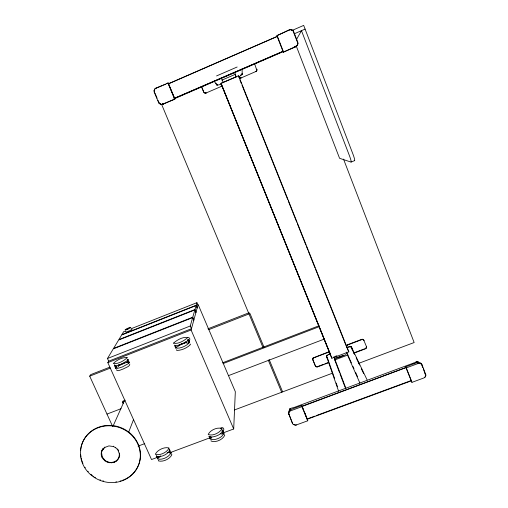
<?xml version="1.0" encoding="UTF-8"?>
<svg xmlns="http://www.w3.org/2000/svg" width="508" height="508" viewBox="0 0 508 508"><rect width="100%" height="100%" fill="white"/><g stroke="black" fill="none" stroke-linecap="round" stroke-linejoin="round"><path stroke-width="0.76" d="M221.463 84.087L221.501 84.341A1.803 1.759 -82.4 0 1 221.571 85.484L221.202 86.309L221.482 85.763M221.602 85.534L221.653 84.957M256.807 70.339L254.578 63.627M288.614 413.696L288.811 414.572L288.715 412.807L289.408 411.626A3.2 3.023 0.7 0 1 290.601 410.845L301.93 406.641L301.708 405.492L290.424 409.689A3.188 3.01 0.7 0 0 289.236 410.464L288.455 412.083A2.915 2.756 0.7 0 0 288.639 413.398L292.487 423.367A2.921 2.756 0.6 0 0 293.3 424.447L296.012 425.075L307.778 420.77L304.616 412.534M328.644 362.699L317.614 366.859A1.81 1.721 -5.1 0 1 316.528 366.935L316.027 366.738A1.67 1.594 -5.1 0 1 315.354 365.97L312.731 359.397L313.157 357.956L327.698 352.247A1.822 1.74 -7.4 0 1 328.517 352.133L329.698 352.704M181.953 343.872C179.813 344.386 176.155 346.843 174.428 345.161L175.635 347.929C179.045 349.339 188.354 345.472 189.313 341.979M157.95 457.359L157.569 458.978C162.243 460.254 168.891 457.13 171.037 452.799L170.574 452.228M233.699 428.968L235.325 391.693L198.12 304.502L191.097 329.99L233.699 428.968L223.329 432.829M156.254 456.013L156.388 456.349C161.068 457.587 167.684 454.482 169.863 450.164L169.405 449.599M405.638 366.859L411.937 382.359L423.691 378.028A3.308 3.099 -14.3 0 0 424.942 377.228L425.698 376.003L425.787 374.631L422.154 365.1A3.035 2.845 -14.8 0 0 421.348 363.982L420.059 363.353L418.567 363.347L406.305 367.862L405.638 366.859L417.36 362.502A3.302 3.099 -14.8 0 1 418.846 362.293L420.618 362.991A3.023 2.838 -14.9 0 1 421.424 364.109L422.154 365.1M158.337 460.165L158.439 460.908C163.106 462.21 169.78 459.073 171.894 454.73L171.431 454.152M289.535 410.293L289.643 409.213M178.987 345.275C181.661 343.345 187.458 342.633 188.239 339.261M242.062 69.044L242.24 74.384A1.175 1.143 -77.3 0 1 241.897 74.714L238.735 76.962L238.55 75.762L220.923 83.376L331.845 358.254L348.831 351.841L238.55 75.762M128.911 362.02L129.197 362.642L128.454 362.934L128.207 362.375L125.571 362.731L118.777 365.677L119.145 364.598M115.824 367.563L115.475 368.503L116.7 368.681L122.345 366.941L127.984 363.861L129.197 362.642L128.962 362.033M122.206 363.696L127.324 360.661L128.035 359.531L127.127 359.245M338.658 391.312L326.542 356.495A1.003 0.953 -7.1 0 1 326.473 356.083L326.885 355.359L330.175 353.505M161.125 104.375L158.725 102.832L154.299 92.335A3.194 3.092 82.4 0 1 154.057 90.824L154.521 89.351L155.6 88.246L168.231 83.039L174.879 99.092L163.125 104.178A3.454 3.359 82.1 0 1 161.627 104.445L160.75 104.273M256.584 70.815A1.975 1.911 -74.4 0 1 255.695 71.584L255.683 71.653A1.981 1.918 -74.4 0 0 256.394 71.126L256.724 70.555M189.084 341.928L189.624 342.481L188.862 342.773L187.89 340.36M297.383 45.129L296.837 45.93A3.6 3.454 -68.8 0 1 295.542 46.888L283.293 52.184L276.873 35.674L289.338 29.889A3.626 3.48 -70.1 0 1 290.906 29.604L292.398 30.061L293.484 31.166L297.72 42.043A3.308 3.175 -68.8 0 1 297.917 43.605L297.161 45.491M242.443 73.781L242.24 74.384M289.446 409.854L289.535 409.416M312.757 358.635L313.157 357.956M366.433 347.18L365.963 348.126L366.433 347.18A1.683 1.6 -12.1 0 0 366.338 346.418L366.478 346.666A1.695 1.607 -12.1 0 1 366.509 347.688L366.274 348.164A1.829 1.74 -12.1 0 1 365.404 348.831L353.644 353.27M326.473 356.083L326.676 355.562M154.057 90.824L154.826 88.925M221.507 85.814L221.653 85.242M119.723 455.174C116.942 469.779 94.704 460.769 103.061 448.393M101.371 453.085L102.102 450.533L104.832 447.091L101.918 450.952M118.694 457.822L119.412 455.263L119.361 453.041L119.253 455.689L119.412 455.263M256.394 71.126L256.858 70.047M223.545 432.524C224.346 436.867 214.287 441.262 210.217 439.09L209.017 436.042L209.055 436.423C211.912 438.715 224.282 433.857 222.167 430.009L223.984 433.572L223.234 433.851L222.231 431.355M297.917 43.605L297.637 44.647L296.234 46.272L283.293 52.184M129.197 362.642L127.959 359.416L127.273 359.245M108.68 361.182L191.44 328.74L190.259 325.996L192.653 317.621L113.278 348.875L107.467 358.496L108.68 361.182L107.829 362.617L151.524 459.543L157.448 457.34M192.767 317.221L194.843 309.918L118.618 340.03L113.551 348.418L192.767 317.221L193.891 319.843M194.951 309.55L196.094 305.549L121.653 335.001L118.872 339.604L194.951 309.55L196.031 312.077M197.225 307.734L196.177 305.264L196.914 302.673L130.975 328.79M288.627 413.252L289.408 411.626M211.709 437.121L210.928 438.429L210.179 438.702L210.312 438.258M154.54 90.475L154.699 89.979M425.806 375.552L424.942 377.228M277.171 36.455L168.466 83.744L174.561 98.298L283.204 51.27M256.711 70.618L256.819 70.269A1.822 1.765 -74.4 0 0 256.756 69.12L256.864 69.755M297.415 45.015L297.688 43.98A3.296 3.162 -68.8 0 0 297.491 42.424L297.72 42.043M210.179 438.702L210.42 438.055M117.57 459.721L118.859 457.397M128.626 432.238L133.509 419.659M115.951 461.251L117.735 459.289M113.951 462.318L116.116 460.826M119.196 453.46L117.481 448.926M111.703 462.845L111.874 462.413L114.122 461.886M109.36 462.794L109.538 462.363L111.874 462.413M117.31 449.339L115.608 447.726L115.78 447.313M107.08 462.172L107.264 461.74L109.538 462.363M104.648 447.504L108.909 445.897L113.544 446.57L113.716 446.157M105.023 461.016L105.207 460.591L102.286 457.041L101.556 452.666M156.293 455.613L157.474 458.235L158.547 456.698M103.327 459.416L103.511 458.991M289.338 29.889L277.597 35.363M102.102 457.467L102.286 457.041M101.435 455.314L101.619 454.889M112.986 426.256L123.869 401.974M103.035 449.047L103.219 448.627M123.12 403.587L122.492 402.196L123.019 401.028L125.235 400.177M282.969 51.372L174.479 98.266M176.695 349.625L176.67 350.425C181.61 350.437 187.058 348.05 190.5 344.513L189.96 343.954M119.12 365.055L118.936 365.385L122.898 363.499M186.22 342.525L180.67 344.602L175.635 347.929L176.162 347.205M296.424 39.637L301.479 30.67L349.307 155.359A7.518 0.813 68.5 0 1 351.003 162.077L339.579 158.299L296.113 45.625M293.58 47.504L295.18 46.418M295.542 46.888L296.672 45.949M114.402 365.061L115.487 367.995L116.656 367.189L116.04 365.83M112.554 426.288L89.7 376.161L90.659 374.65L109.836 367.157M175.635 347.929L175.946 347.434M346.926 345.154L346.462 346.1L347.612 344.703L361.632 339.388A1.841 1.753 -12.4 0 1 362.458 339.268L364.046 340.531A1.695 1.613 -12.4 0 0 363.372 339.75L362.864 339.547A1.835 1.746 -12.4 0 0 361.766 339.63L347.726 344.945A1.829 1.74 -10.4 0 0 346.862 345.611L346.577 346.348A1.683 1.6 -10.4 0 0 346.564 346.608M116.649 369.634C116.11 372.307 121.869 369.341 123.254 368.96C125.139 367.741 130.245 366.471 129.807 364.014M115.487 367.995L115.754 367.64M114.529 364.915C114.338 367.716 120.606 364.084 122.326 363.728M292.976 407.765A7.988 7.544 0.5 0 0 290.512 408.534L289.63 409.137L289.871 410.699M241.897 74.714L242.322 74.244L242.018 73.469M415.855 362.356L417.328 361.537L418.198 362.452M415.614 362.56L416.649 361.62L417.557 361.569L416.465 362.071M295.523 46.533L294.888 46.901M155.588 88.729L156 88.417M412.909 363.569L416.649 361.62M132.226 329.095L130.042 330.581L126.587 331.953L125.343 331.826M365.525 348.463L365.271 348.577M155.188 88.557L162.001 85.757M240.392 75.228L241.706 74.397M289.77 408.978L290.512 408.534L290.76 410.089A1.74 1.645 0.7 0 0 290.551 410.172M236.188 76.848L235.534 75.679L235.858 75.489M118.275 365.76L121.247 364.211M327.768 359.524L326.542 356.495L326.498 355.949L327.184 355.556M350.317 346.799L350.837 346.507L351.39 346.939L367.1 379.901M328.454 354.851L329.717 354.14M313.36 357.772L313.912 357.765A1.81 1.727 -5.2 0 0 313.061 358.419L312.833 358.896A1.67 1.6 -5.2 0 0 312.884 359.905M347.129 344.97L347.726 344.945M178.721 345.427L184.696 342.773M163.335 103.829L162.414 103.911M290.112 408.711L290.512 408.534M163.386 85.153L165.462 84.245M166.846 83.642L168.231 83.039M169.278 83.477L277.457 36.328M292.049 30.467L303.682 25.4L352.87 153.899A7.518 0.851 68.5 0 1 354.52 160.636M294.208 33.826L305.092 29.096M216.56 75.927L237.147 66.999M173.692 99.028L283.661 51.435M159.385 103.6L161.252 104.343A3.473 3.378 82.1 0 0 162.763 104.077L174.879 99.092M221.945 80.112L235.591 74.206M236.811 76.645L220.923 83.376M204.946 93.097A1.943 1.892 -86.3 0 0 206.083 92.989L220.466 86.785A1.949 1.899 -82.4 0 0 221.348 86.023M255.695 71.584L241.141 77.927L239.224 77.597A1.803 1.753 -77.4 0 1 239.033 77.457M351.111 162.065L354.635 160.617M182.08 343.776L183.172 343.332M125.844 330.822L123.647 331.692L121.85 334.677L196.177 305.264M107.467 358.496L190.259 325.996M107.829 362.617L191.097 329.99M127.978 359.905L127.235 360.197L128.454 362.934M207.924 328.816L249.231 312.674M89.7 376.161L110.382 368.084M208.623 329.711L249.987 313.55L264.02 347.224M188.417 339.446L187.662 339.998L188.862 342.773M222.821 362.699L318.929 325.787L319.246 326.663L223.088 363.582M122.492 402.196L124.708 401.345M106.991 414.084L121.037 408.705M228.644 375.571L324.263 339.096M313.912 357.765L327.787 352.501A1.816 1.734 -7.4 0 1 328.879 352.425L329.381 352.622A1.676 1.6 -7.4 0 1 329.946 353.168M334.766 356.546L336.906 355.733M352.336 350.241L352.666 350.114L351.314 346.824M343.116 355.454L334.397 358.451M338.671 357.461L343.757 355.543M334.74 359.956L347.878 355.003L349.802 359.321M318.268 366.312L323.412 364.376M324.879 363.817L328.549 362.433M354.99 352.457L364.541 348.856M138.087 446.119L144.761 443.617M234.448 409.962L332.727 373.088M358.635 363.366L414.147 342.538L343.51 159.093M169.113 450.837L169.843 450.564L169.456 449.631M222.079 431.178L222.828 430.905M170.771 452.38L210.007 437.782M123.4 363.29L124.454 362.903M157.474 458.235L158.204 457.968A5.328 1.822 -26.1 0 1 158.54 457.295L158.369 457.359A1.797 1.676 16.1 0 0 159.817 457.06M169.405 451.498L170.288 453.473L171.018 453.2L170.631 452.26M293.465 407.708L413.556 363.055L414.185 363.944M301.136 406.508L406.349 367.417M410.985 380.625L411.156 380.898L307.327 419.214L302.057 406.483L405.911 367.582M307.194 418.935L314.674 416.173M316.122 415.639L411.372 380.486M163.551 103.74L162.649 103.937M206.083 92.989L204.419 92.888A1.797 1.753 -86.4 0 1 203.689 92.031L201.479 86.608M184.252 342.925L185.293 342.582M240.576 78.073L241.135 77.864A1.962 1.905 -77.4 0 1 239.992 77.978M215.97 83.134L216.516 84.493A1.073 1.048 -83 0 0 216.776 84.874L217.634 85.153L221.507 84.169M205.569 93.174L206.134 93.028M126.378 362.306L128.486 361.969M126.257 362.337L128.34 361.969M346.659 347.262L350.247 346.475A1.092 1.041 -10.6 0 1 350.698 346.469L354.508 354.336M348.164 347.269L349.599 346.958M419.062 363.277L418.078 363.487L417.36 362.502M295.529 425.139L296.475 424.936M167.145 452.59L169.894 452.609L170.288 453.473M350.247 346.475L350.837 346.507M417.1 361.537L417.557 361.569M317.614 366.859L317.538 366.592A1.816 1.727 -5.1 0 1 316.719 366.706L315.392 365.925L312.807 359.645M290.906 29.604L292.818 30.366M239.465 77.826L240.284 78.08M205.283 93.18L203.867 92.329L201.53 86.658M362.458 339.268L363.455 339.661M419.564 363.277L421.348 363.982M328.517 352.133L329.508 352.52M316.719 366.706L315.735 366.319M295.046 425.132L293.3 424.447M162.763 104.077L163.125 104.178M160.636 104.223L159.766 103.702A3.162 3.08 82.1 0 1 158.877 102.489L158.49 102.375L159.023 103.245M291.23 30.112L291.725 30.264M217.322 85.141L216.776 84.874M350.698 346.469L351.212 346.723M417.601 361.632L418.465 362.369M154.299 92.335L154.705 92.494A3.175 3.08 82.5 0 1 154.464 91.497M105.207 460.591L107.264 461.74M113.544 446.57L115.608 447.726M223.317 432.67L223.984 433.572M224.161 434.619L224.771 435.153C223.018 439.604 215.468 442.982 211.068 441.046L211.03 440.658M239.236 77.654L239.725 77.953M417.83 361.709L418.217 361.982M292.195 30.499L292.614 30.804M222.358 430.181L222.707 430.587M326.498 355.949L326.873 356.368A0.692 0.66 -7.1 0 1 327.184 355.562M216.516 84.493L216.897 84.969L216.859 84.341M416.439 361.702L417.398 363.03M214.122 81.14L216.675 84.76M117.888 449.574L118.701 450.875M315.544 366.135L315.354 365.97M363.645 339.846L366.478 346.666M293.18 30.74L293.497 32.068A3.308 3.169 -70.1 0 0 293.275 31.598M221.539 84.43L330.295 354.038M221.209 77.864L223.241 82.442M356.203 357.905L359.594 365.049M361.29 368.618L363.665 373.615M346.812 347.396L348.831 351.841M157.613 456.654L158.204 457.968M115.31 365.658L116.23 367.709M169.843 450.564L171.018 453.2M346.875 352.736L347.84 354.901M350.082 359.956L351.396 362.922M352.971 366.452L353.955 368.675M355.556 372.275L357.473 376.593M346.208 352.108L359.95 383.159M175.482 345.561L176.384 347.637M210.052 436.429L210.928 438.429M188.424 339.7L189.624 342.481M192.653 317.621L193.777 320.25M196.094 305.549L197.148 308.019M194.843 309.918L195.929 312.452M196.914 302.673L197.949 305.105M155.004 93.205L157.086 98.203M157.982 100.343L158.877 102.489M288.639 413.398L292.487 423.367M269.208 359.67L282.632 391.884M161.563 104.261L263.061 347.663M268.243 360.089L281.654 392.252M301.708 405.492L303.759 410.432M167.888 82.842L174.561 98.971M301.93 406.641L307.778 420.77M221.044 83.585L331.845 358.254M351.39 346.939L352.666 350.114M239.928 79.947L241.402 83.629M241.992 85.109L248.469 101.321M249.053 102.794L250.527 106.483M251.117 107.956L287.63 199.352M288.22 200.825L296.761 222.199M297.345 223.672L305.886 245.046M306.476 246.52L307.95 250.209M308.534 251.682L315.017 267.894M315.601 269.373L317.075 273.056M317.665 274.53L346.227 346.024M277.012 35.262L283.458 51.848M406.305 367.862L411.937 382.359M293.783 32.804L297.205 41.688M421.424 364.109L422.764 367.589M423.304 368.986L424.644 372.466M333.908 356.749L345.916 388.372M334.423 359.124L339.433 372.364M339.992 373.837L345.008 387.102M327.127 357.111L334.639 378.581M336.194 383.026L337.49 386.728M234.893 72.739L235.534 75.679M425.837 375.088L424.91 373.164A3.016 2.826 -14.4 0 1 425.088 374.053M290.424 409.689L290.601 410.845M81.14 447.167A30.182 28.111 20.8 0 1 122.599 428.358A30.182 28.111 20.8 0 1 134.525 471.805M134.144 472.256A30.182 28.111 20.8 0 1 132.524 473.989M132.093 474.402A30.182 28.111 20.8 0 1 130.289 475.952M129.813 476.32A30.182 28.111 20.8 0 1 128.841 477.018M128.346 477.349A30.182 28.111 20.8 0 1 127.33 477.99M126.809 478.288A30.182 28.111 20.8 0 1 126.282 478.58M125.749 478.866A30.182 28.111 20.8 0 1 125.203 479.133M124.657 479.393A30.182 28.111 20.8 0 1 124.104 479.641M123.546 479.882A30.182 28.111 20.8 0 1 122.98 480.104M122.415 480.32A30.182 28.111 20.8 0 1 121.837 480.524M120.675 480.892A30.182 28.111 20.8 0 1 120.085 481.063M116.478 481.819A30.182 28.111 20.8 0 1 115.868 481.901M103.518 481.006A30.182 28.111 20.8 0 1 102.914 480.835M100.533 480.035A30.182 28.111 20.8 0 1 99.949 479.806M95.46 477.577A30.182 28.111 20.8 0 1 94.926 477.247M93.878 476.567A30.182 28.111 20.8 0 1 93.364 476.212M92.361 475.469A30.182 28.111 20.8 0 1 90.913 474.288M88.252 471.684A30.182 28.111 20.8 0 1 87.846 471.221M85.249 467.792A30.182 28.111 20.8 0 1 84.925 467.271M82.95 463.499A30.182 28.111 20.8 0 1 82.709 462.94M82.487 462.382A30.182 28.111 20.8 0 1 82.277 461.816M82.08 461.245A30.182 28.111 20.8 0 1 81.89 460.673M81.553 459.518A30.182 28.111 20.8 0 1 81.274 458.356M81.039 457.181A30.182 28.111 20.8 0 1 80.721 454.819M80.677 450.672A30.182 28.111 20.8 0 1 81.032 447.745M289.655 30.15A3.613 3.461 -70.1 0 1 290.182 30.055M242.068 73.673A0.756 0.73 -77.3 0 1 242.062 73.882M217.202 84.715A0.749 0.724 -83 0 1 217.03 84.595M417.614 362.947A1.81 1.702 -14.9 0 1 417.836 362.896M350.799 346.856A0.699 0.667 -10.6 0 1 351.123 347.193M345.865 354.609A74.416 72.079 -12.9 0 1 343.256 355.752M341.262 356.546A74.416 72.079 -12.9 0 1 339.255 357.283M337.903 357.74A74.416 72.079 -12.9 0 1 335.858 358.388M223.234 433.851A5.334 1.873 -24.4 0 0 223.095 433.356L223.272 433.286A1.816 1.715 9.5 0 1 223.018 433.565M222.714 433.788A1.816 1.715 9.5 0 1 220.275 433.254M220.65 428.174A1.803 1.702 9.4 0 1 223.285 428.13A1.803 1.702 9.4 0 1 223.177 430.625M160.477 455.816A1.797 1.676 16.1 0 1 160.083 456.813M157.29 456.717A1.797 1.676 16.1 0 1 157.112 456.463M116.288 367.614A5.442 1.175 -24.8 0 1 116.656 367.189L116.478 367.259A1.835 1.74 25 0 0 117.253 367.252M118.447 364.89A1.835 1.74 25 0 1 117.945 366.935M115.062 366.039A1.835 1.74 25 0 1 114.967 365.423M188.881 342.697A5.442 1.232 -23.7 0 0 188.786 342.443L188.97 342.373A1.854 1.784 16.1 0 1 185.611 341.643M187.312 337.566A1.835 1.765 16.1 0 1 189.217 340.576M168.999 448.234C166.802 452.533 160.204 455.625 155.518 454.412L155.385 454.082C157.664 449.815 164.135 446.78 168.853 447.916L168.999 448.234M173.546 343.129C177.736 344.437 184.194 340.849 187.541 337.661C183.242 336.448 176.955 339.96 173.546 343.129M221.977 428.942C219.405 432.949 212.7 436.359 208.197 434.467C210.153 430.085 217.437 426.828 221.926 428.568L221.977 428.942M127.159 357.619C123.901 361.067 117.856 364.198 113.265 363.55C116.586 360.115 122.504 357.048 127.159 357.619M127.66 328.86L127.66 328.86M128.67 328.46L126.943 329.14L128.67 328.46M130.797 327.438L128.981 328.663L126.124 329.794L125.095 329.698L129.75 327.349L130.797 327.438M223.584 432.422L222.987 431.051A1.816 1.715 9.5 0 1 223.584 432.422M189.274 341.471L188.659 340.036A1.854 1.784 16.1 0 1 189.274 341.471M87.414 471.411A30.22 28.143 20.8 0 0 138.532 465.15A30.22 28.143 20.8 0 0 105.156 426.009A30.22 28.143 20.8 0 0 87.414 471.411"/></g></svg>
